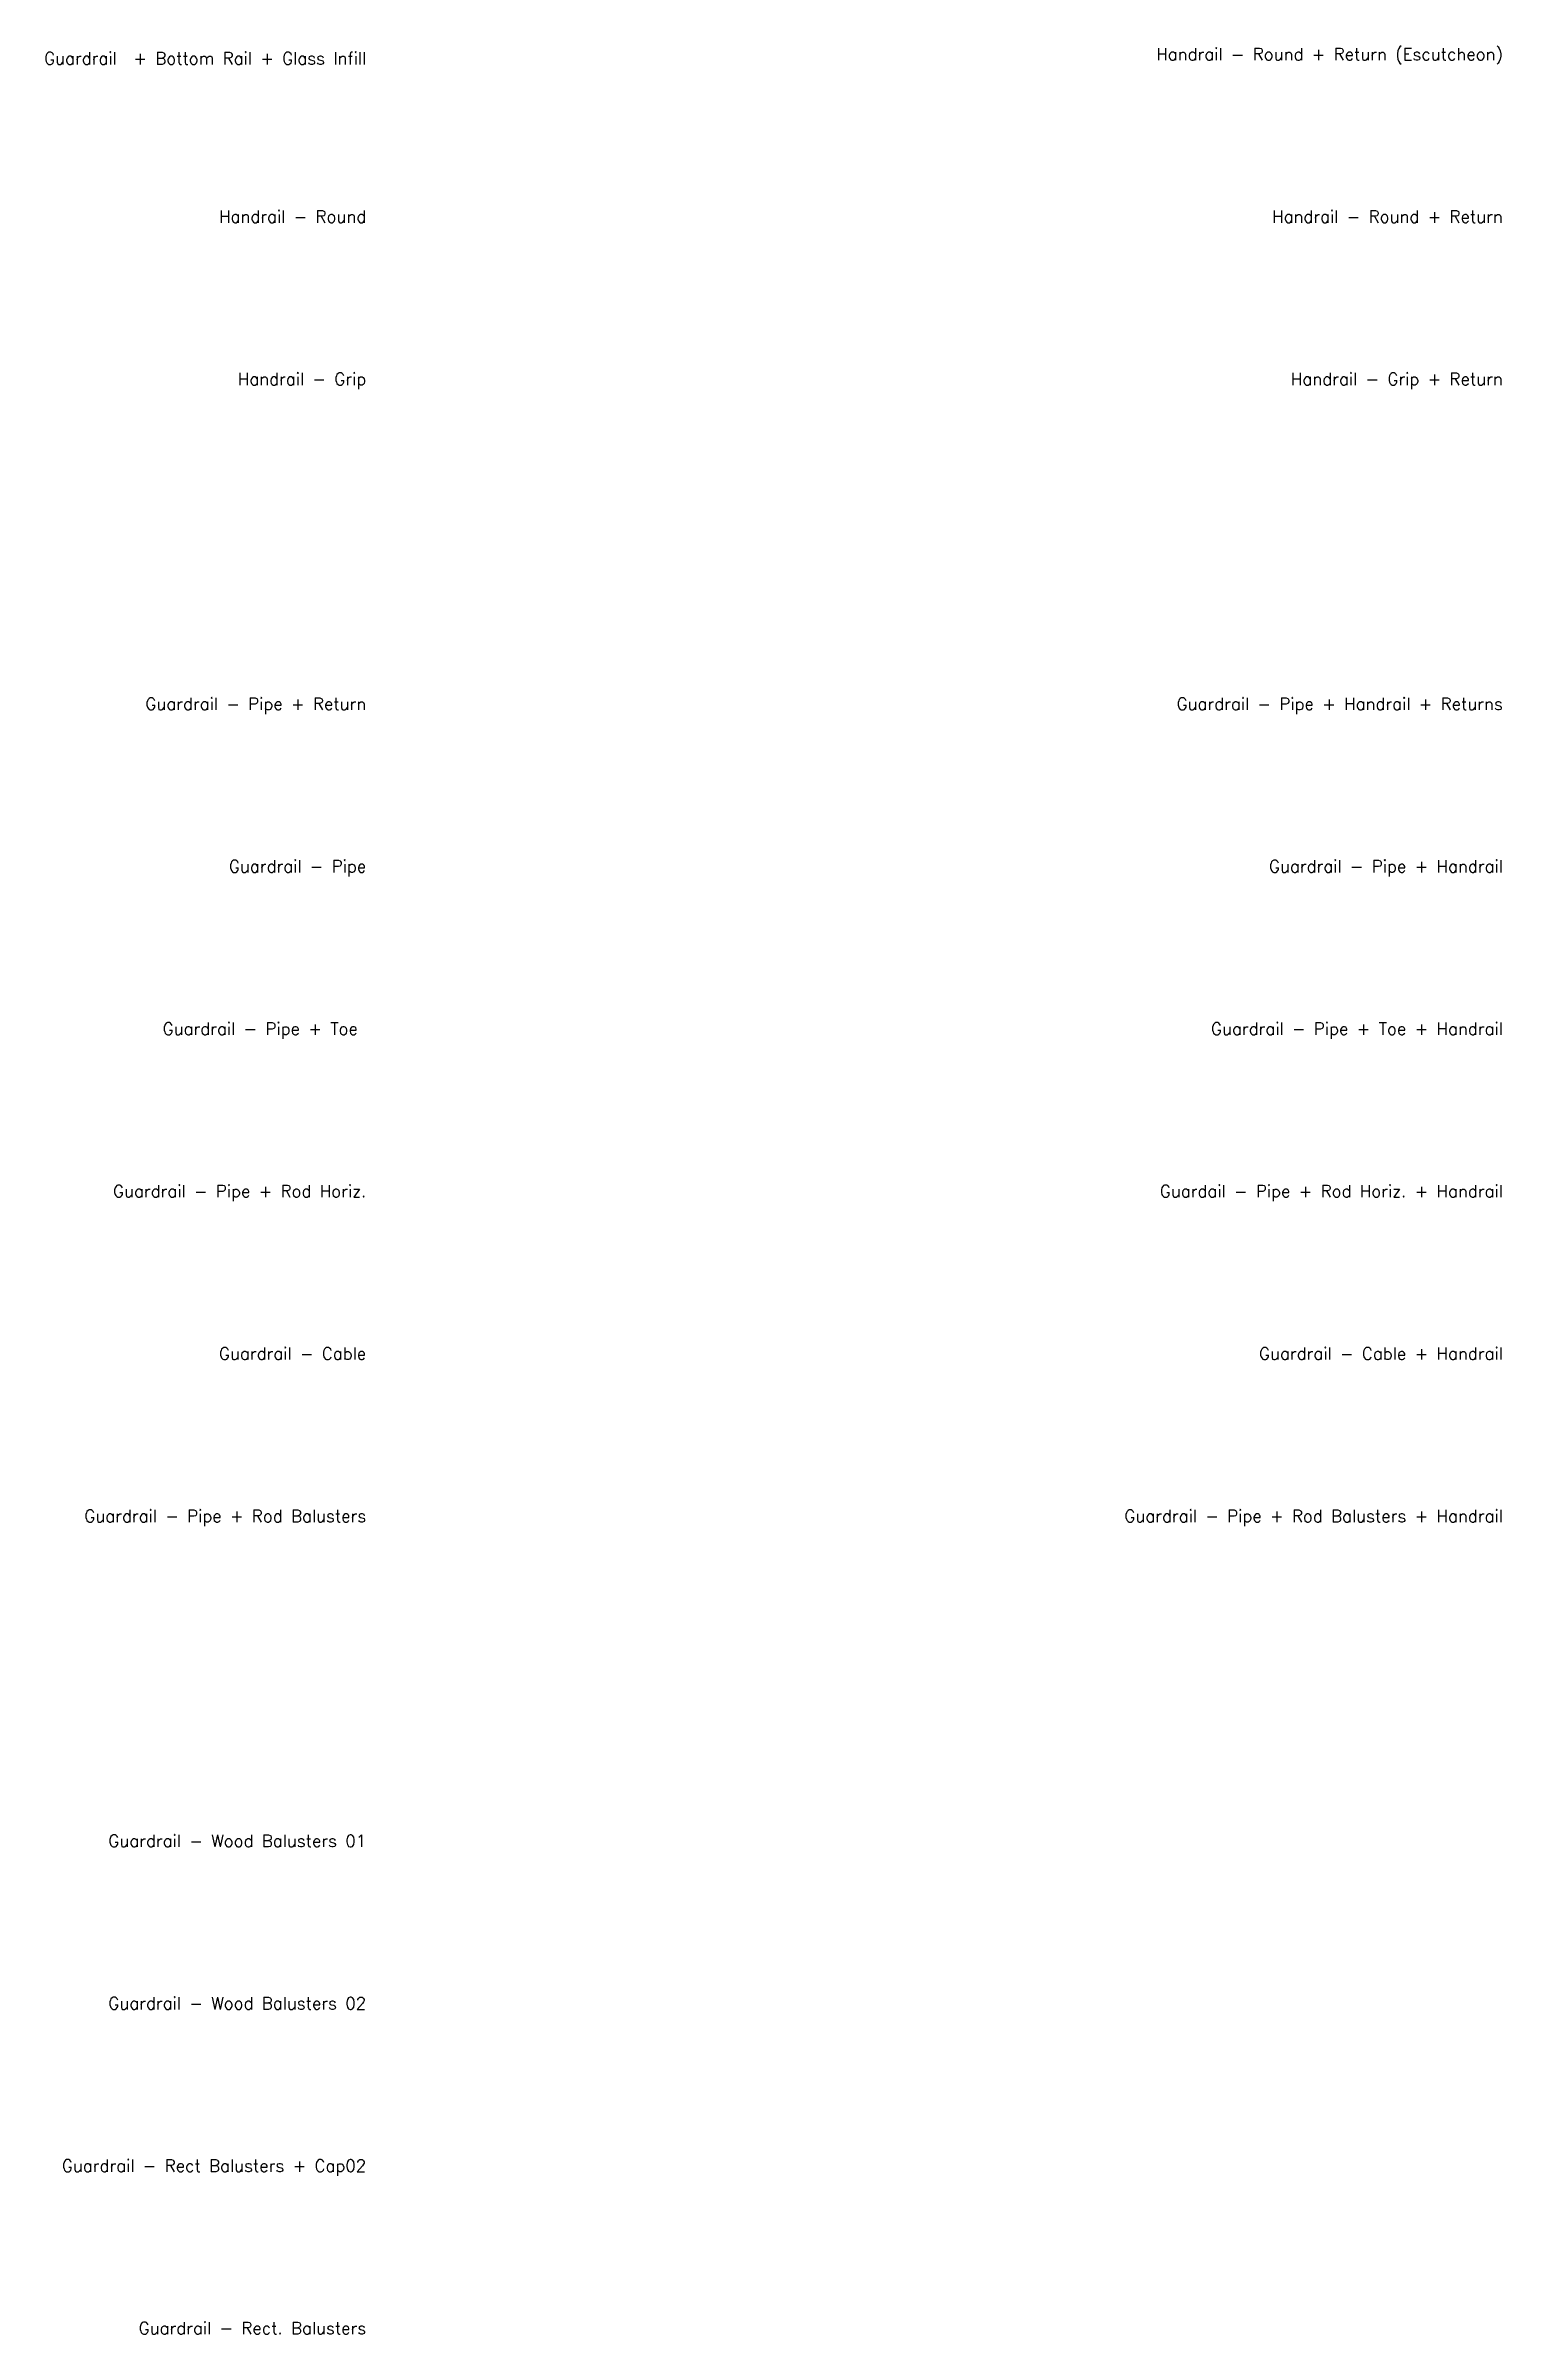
# Model space of a CAD drawing. Header units: millimetres. Extents: x 538 to 27860, y 42 to 42986.
import ezdxf
from ezdxf.enums import TextEntityAlignment as Align

# ---------------------------------------------------------------- set-up
doc = ezdxf.new("R2010")
doc.units = ezdxf.units.MM
doc.header["$LTSCALE"] = 0.5
doc.styles.add('RomanS', font='romans.shx')

msp = doc.modelspace()

# ---------------------------------------------------------------- texts
at = {"style": 'RomanS'}
for s, p in [('Handrail - Round + Return (Escutcheon)', (27889, 42714)), ('Guardrail  + Bottom Rail + Glass Infill', (6553, 42636)), ('Handrail - Round', (6553, 39666)), ('Handrail - Round + Return', (27889, 39666)), ('Handrail - Grip', (6553, 36618)), ('Handrail - Grip + Return', (27889, 36618)), ('Guardrail - Pipe + Return', (6553, 30522)), ('Guardrail - Pipe + Handrail + Returns', (27889, 30522)), ('Guardrail - Pipe', (6553, 27474)), ('Guardrail - Pipe + Handrail', (27889, 27474)), ('Guardrail - Pipe + Toe ', (6553, 24426)), ('Guardrail - Pipe + Toe + Handrail', (27889, 24426)), ('Guardrail - Pipe + Rod Horiz.', (6553, 21378)), ('Guardail - Pipe + Rod Horiz. + Handrail', (27889, 21378)), ('Guardrail - Cable', (6553, 18330)), ('Guardrail - Cable + Handrail', (27889, 18330)), ('Guardrail - Pipe + Rod Balusters', (6553, 15282)), ('Guardrail - Pipe + Rod Balusters + Handrail', (27889, 15282)), ('Guardrail - Wood Balusters 01', (6553, 9186)), ('Guardrail - Wood Balusters 02', (6553, 6138)), ('Guardrail - Rect Balusters + Cap02', (6553, 3090)), ('Guardrail - Rect. Balusters', (6553, 42))]:
    msp.add_text(s, height=228.6, dxfattribs=at).set_placement(p, align=Align.RIGHT)

doc.saveas('drawing.dxf')
